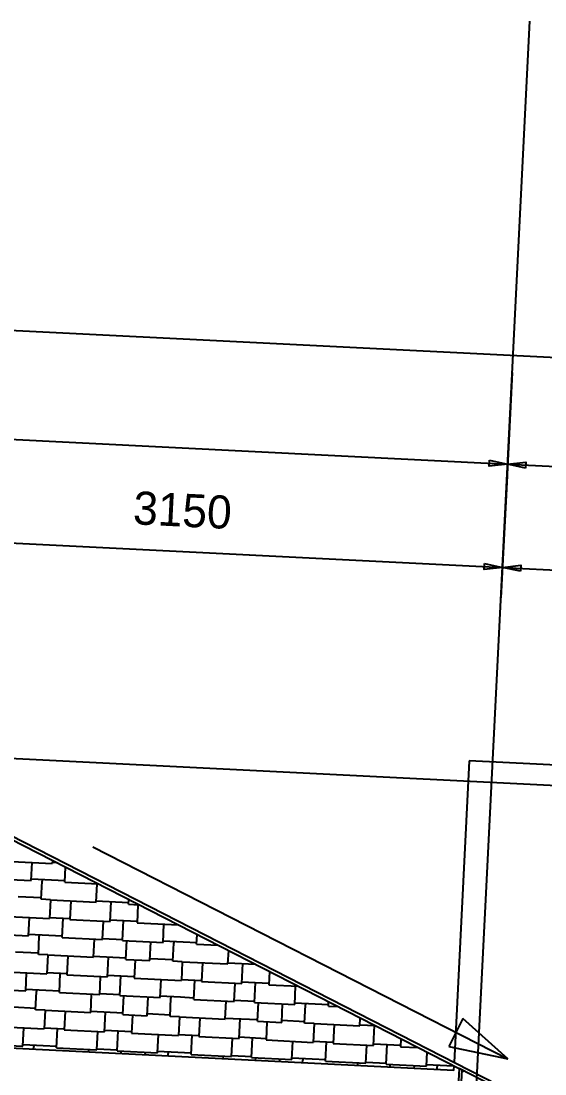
# Model space of a CAD drawing. Extents: x 549999 to 550212, y 1838161 to 1838467.
# Drawn here: x 550079.97 to 550082.54, y 1838243.96 to 1838249.13 of the extents above; entities that cross this region are included whole.
import ezdxf

# ---------------------------------------------------------------- set-up
doc = ezdxf.new("R2010")
doc.units = 0
for name, color, linetype in [('Level 14', 7, 'Continuous'), ('Level 18', 7, 'Continuous'), ('Level 20', 7, 'Continuous'), ('Level 24', 7, 'Continuous'), ('Level 37', 7, 'Continuous'), ('Level 4', 7, 'Continuous'), ('Level 42', 7, 'Continuous')]:
    doc.layers.add(name, color=color, linetype=linetype)

msp = doc.modelspace()

# ---------------------------------------------------------------- linework, layer by layer
at = {"layer": 'Level 14'}
msp.add_line((550082.1349, 1838243.9703), (550082.1441, 1838243.9786), dxfattribs=at)
at = {"layer": 'Level 18'}
for p, q in [((550081.821, 1838236.1904), (550082.4678, 1838249.1275)), ((550064.9521, 1838246.2601), (550092.4818, 1838244.8838))]:
    msp.add_line(p, q, dxfattribs=at)
at = {"layer": 'Level 20'}
for p, q in [((550069.5019, 1838248.1323), (550086.9801, 1838247.2585)), ((550082.3816, 1838247.4035), (550082.3517, 1838246.8043)), ((550082.3816, 1838247.4035), (550082.3517, 1838246.8043)), ((550073.7699, 1838247.3835), (550082.3591, 1838246.9541)), ((550082.3591, 1838246.9541), (550086.2543, 1838246.7594)), ((550082.3563, 1838246.8975), (550082.3264, 1838246.2983)), ((550082.3563, 1838246.8975), (550082.3264, 1838246.2983)), ((550079.1878, 1838246.6054), (550082.3338, 1838246.4481)), ((550082.3338, 1838246.4481), (550083.3326, 1838246.3982))]:
    msp.add_line(p, q, dxfattribs=at)
for points in [[(550082.2707, 1838246.9734), (550082.3591, 1838246.9541), (550082.2692, 1838246.9437)], [(550082.4476, 1838246.9348), (550082.3591, 1838246.9541), (550082.4491, 1838246.9645)], [(550082.2454, 1838246.4675), (550082.3338, 1838246.4481), (550082.2439, 1838246.4377)], [(550082.4223, 1838246.4288), (550082.3338, 1838246.4481), (550082.4238, 1838246.4585)]]:
    msp.add_lwpolyline(points, close=True, dxfattribs=at)
at = {"layer": 'Level 24'}
for p, q in [((550080.3245, 1838245.0779), (550082.3597, 1838244.0369)), ((550082.1402, 1838244.2351), (550082.0704, 1838244.0988)), ((550082.1402, 1838244.2351), (550082.0704, 1838244.0988)), ((550082.3597, 1838244.0369), (550082.1402, 1838244.2351)), ((550082.3597, 1838244.0369), (550082.1402, 1838244.2351)), ((550082.0704, 1838244.0988), (550082.3597, 1838244.0369)), ((550082.0704, 1838244.0988), (550082.3597, 1838244.0369))]:
    msp.add_line(p, q, dxfattribs=at)
at = {"layer": 'Level 37'}
for p, q in [((550079.3894, 1838245.3877), (550082.1209, 1838243.9905)), ((550083.1858, 1838243.4626), (550079.3902, 1838245.4041)), ((550082.0953, 1838243.9805), (550082.0965, 1838244.003))]:
    msp.add_line(p, q, dxfattribs=at)
at = {"layer": 'Level 4'}
for p, q in [((550082.1713, 1838245.4994), (550082.0973, 1838244.0194)), ((550083.4821, 1838245.4339), (550082.1713, 1838245.4994)), ((550082.0953, 1838243.9805), (550073.6858, 1838244.401)), ((550082.1209, 1838243.9905), (550082.0964, 1838243.5006)), ((550082.1114, 1838243.4999), (550082.1355, 1838243.983)), ((550082.2966, 1838243.9006), (550082.1209, 1838243.9905))]:
    msp.add_line(p, q, dxfattribs=at)
at = {"layer": 'Level 42'}
for p, q in [((550080.1273, 1838245.0102), (550080.1266, 1838244.9964)), ((550079.8958, 1838245.0079), (550080.1266, 1838244.9964)), ((550080.0232, 1838244.912), (550080.0277, 1838245.0013)), ((550080.1269, 1838245.0018), (550080.1457, 1838245.0008)), ((550080.1881, 1838244.9038), (550080.1918, 1838244.9772)), ((550079.8254, 1838244.9219), (550080.0232, 1838244.912)), ((550080.0237, 1838244.9201), (550080.1226, 1838244.9152)), ((550080.0715, 1838244.82), (550080.076, 1838244.9094)), ((550080.0764, 1838244.9175), (550080.076, 1838244.9094)), ((550080.1226, 1838244.9152), (550080.1885, 1838244.9119)), ((550080.1881, 1838244.9038), (550080.3515, 1838244.8956)), ((550080.342, 1838244.8065), (550080.3464, 1838244.8958)), ((550079.9598, 1838244.8338), (550080.072, 1838244.8282)), ((550080.1177, 1838244.8177), (550080.0715, 1838244.82)), ((550080.1177, 1838244.8177), (550080.1131, 1838244.7257)), ((550080.1177, 1838244.8177), (550080.342, 1838244.8065)), ((550080.2167, 1838244.8128), (550080.2121, 1838244.7208)), ((550080.3422, 1838244.8119), (550080.5005, 1838244.804)), ((550080.4099, 1838244.7109), (550080.4148, 1838244.8083)), ((550080.5001, 1838244.7959), (550080.5013, 1838244.819)), ((550080.5001, 1838244.7959), (550080.5514, 1838244.7933)), ((550080.5463, 1838244.7936), (550080.5418, 1838244.7043)), ((550079.8823, 1838244.7372), (550080.1131, 1838244.7257)), ((550080.0097, 1838244.6413), (550080.0142, 1838244.7307)), ((550080.1134, 1838244.7311), (550080.2123, 1838244.7262)), ((550080.1746, 1838244.6331), (550080.1793, 1838244.7278)), ((550080.2121, 1838244.7208), (550080.4099, 1838244.7109)), ((550080.3725, 1838244.6232), (550080.3769, 1838244.7125)), ((550080.4103, 1838244.719), (550080.5422, 1838244.7124)), ((550080.4714, 1838244.6183), (550080.4763, 1838244.7157)), ((550080.5418, 1838244.7043), (550080.7454, 1838244.6941)), ((550079.8118, 1838244.6512), (550080.0097, 1838244.6413)), ((550080.0101, 1838244.6495), (550080.1091, 1838244.6445)), ((550080.6693, 1838244.6084), (550080.6738, 1838244.6977)), ((550080.058, 1838244.5494), (550080.0625, 1838244.6387)), ((550080.0629, 1838244.6468), (550080.0625, 1838244.6387)), ((550080.1091, 1838244.6445), (550080.175, 1838244.6412)), ((550080.1746, 1838244.6331), (550080.3725, 1838244.6232)), ((550080.3284, 1838244.5359), (550080.3329, 1838244.6252)), ((550080.3728, 1838244.6286), (550080.4717, 1838244.6237)), ((550080.4714, 1838244.6183), (550080.6693, 1838244.6084)), ((550080.4866, 1838244.5252), (550080.4912, 1838244.6173)), ((550080.6053, 1838244.5193), (550080.6099, 1838244.6113)), ((550080.6697, 1838244.6165), (550080.7686, 1838244.6115)), ((550080.7176, 1838244.5164), (550080.7221, 1838244.6057)), ((550080.7225, 1838244.6138), (550080.7221, 1838244.6057)), ((550080.7686, 1838244.6115), (550080.8346, 1838244.6082)), ((550080.8342, 1838244.6001), (550080.8366, 1838244.6475)), ((550080.8342, 1838244.6001), (550080.9394, 1838244.5949)), ((550079.9463, 1838244.5631), (550080.0584, 1838244.5575)), ((550080.1042, 1838244.5471), (550080.058, 1838244.5494)), ((550080.1042, 1838244.5471), (550080.0996, 1838244.455)), ((550080.1042, 1838244.5471), (550080.3284, 1838244.5359)), ((550080.988, 1838244.5029), (550080.9913, 1838244.5683)), ((550080.2031, 1838244.5421), (550080.1985, 1838244.4501)), ((550080.3287, 1838244.5413), (550080.487, 1838244.5334)), ((550080.3964, 1838244.4402), (550080.4013, 1838244.5376)), ((550080.4866, 1838244.5252), (550080.6053, 1838244.5193)), ((550080.5328, 1838244.5229), (550080.5283, 1838244.4336)), ((550080.6059, 1838244.5301), (550080.718, 1838244.5245)), ((550080.7638, 1838244.5141), (550080.7176, 1838244.5164)), ((550080.7638, 1838244.5141), (550080.7592, 1838244.4221)), ((550080.7638, 1838244.5141), (550080.988, 1838244.5029)), ((550080.8627, 1838244.5091), (550080.8581, 1838244.4171)), ((550080.9883, 1838244.5083), (550081.1217, 1838244.5016)), ((550081.056, 1838244.4072), (550081.0608, 1838244.5047)), ((550079.8687, 1838244.4666), (550080.0996, 1838244.455)), ((550079.9962, 1838244.3707), (550080.0006, 1838244.46)), ((550080.0999, 1838244.4605), (550080.1988, 1838244.4555)), ((550080.1611, 1838244.3624), (550080.1658, 1838244.4572)), ((550080.1985, 1838244.4501), (550080.3964, 1838244.4402)), ((550080.359, 1838244.3525), (550080.3634, 1838244.4419)), ((550080.3968, 1838244.4483), (550080.5287, 1838244.4417)), ((550080.4579, 1838244.3476), (550080.4628, 1838244.445)), ((550081.1912, 1838244.4661), (550081.1879, 1838244.4006)), ((550080.5283, 1838244.4336), (550080.7592, 1838244.4221)), ((550080.6558, 1838244.3377), (550080.6602, 1838244.427)), ((550080.7594, 1838244.4275), (550080.8584, 1838244.4225)), ((550080.8207, 1838244.3294), (550080.8254, 1838244.4242)), ((550080.8581, 1838244.4171), (550081.056, 1838244.4072)), ((550081.0185, 1838244.3196), (550081.023, 1838244.4089)), ((550081.0564, 1838244.4153), (550081.1883, 1838244.4088)), ((550081.1175, 1838244.3146), (550081.1223, 1838244.412)), ((550081.1879, 1838244.4006), (550081.3333, 1838244.3934)), ((550081.3153, 1838244.3047), (550081.3198, 1838244.394)), ((550079.7983, 1838244.3806), (550079.9962, 1838244.3707)), ((550079.9966, 1838244.3788), (550080.0955, 1838244.3738)), ((550080.0445, 1838244.2787), (550080.0489, 1838244.368)), ((550080.0494, 1838244.3761), (550080.0489, 1838244.368)), ((550080.0955, 1838244.3738), (550080.1615, 1838244.3705)), ((550080.1611, 1838244.3624), (550080.359, 1838244.3525)), ((550080.3149, 1838244.2652), (550080.3194, 1838244.3545)), ((550080.3592, 1838244.3579), (550080.4582, 1838244.353)), ((550080.4579, 1838244.3476), (550080.6558, 1838244.3377)), ((550080.4731, 1838244.2546), (550080.4777, 1838244.3466)), ((550080.5918, 1838244.2486), (550080.5964, 1838244.3407)), ((550080.6562, 1838244.3458), (550080.7551, 1838244.3409)), ((550080.7089, 1838244.3432), (550080.7085, 1838244.3351)), ((550080.7551, 1838244.3409), (550080.8211, 1838244.3376)), ((550079.9328, 1838244.2924), (550080.0449, 1838244.2868)), ((550080.7041, 1838244.2457), (550080.7085, 1838244.3351)), ((550080.8207, 1838244.3294), (550081.0185, 1838244.3196)), ((550080.9745, 1838244.2322), (550080.979, 1838244.3215)), ((550081.0188, 1838244.325), (550081.1177, 1838244.32)), ((550081.1175, 1838244.3146), (550081.3153, 1838244.3047)), ((550081.1326, 1838244.2216), (550081.1373, 1838244.3136)), ((550081.2514, 1838244.2157), (550081.256, 1838244.3077)), ((550081.3157, 1838244.3128), (550081.4147, 1838244.3079)), ((550081.3636, 1838244.2128), (550081.3681, 1838244.3021)), ((550081.3685, 1838244.3102), (550081.3681, 1838244.3021)), ((550081.4147, 1838244.3079), (550081.4806, 1838244.3046)), ((550081.4802, 1838244.2965), (550081.4813, 1838244.3177)), ((550081.4802, 1838244.2965), (550081.5274, 1838244.2941)), ((550080.0907, 1838244.2764), (550080.0445, 1838244.2787)), ((550080.0907, 1838244.2764), (550080.0861, 1838244.1844)), ((550080.0907, 1838244.2764), (550080.3149, 1838244.2652)), ((550080.1896, 1838244.2715), (550080.185, 1838244.1794)), ((550080.3152, 1838244.2706), (550080.4735, 1838244.2627)), ((550080.3829, 1838244.1695), (550080.3877, 1838244.267)), ((550080.4731, 1838244.2546), (550080.5918, 1838244.2486)), ((550080.5192, 1838244.2523), (550080.5148, 1838244.1629)), ((550080.5923, 1838244.2595), (550080.7045, 1838244.2539)), ((550080.7502, 1838244.2434), (550080.7041, 1838244.2457)), ((550080.7502, 1838244.2434), (550080.7456, 1838244.1514)), ((550080.7502, 1838244.2434), (550080.9745, 1838244.2322)), ((550080.8492, 1838244.2385), (550080.8446, 1838244.1465)), ((550080.9748, 1838244.2376), (550081.1331, 1838244.2297)), ((550081.6341, 1838244.1992), (550081.636, 1838244.2385)), ((550079.8552, 1838244.1959), (550080.0861, 1838244.1844)), ((550079.9827, 1838244.1), (550079.9871, 1838244.1893)), ((550080.0863, 1838244.1898), (550080.1853, 1838244.1848)), ((550080.1475, 1838244.0918), (550080.1523, 1838244.1865)), ((550081.0424, 1838244.1366), (550081.0473, 1838244.234)), ((550081.1326, 1838244.2216), (550081.2514, 1838244.2157)), ((550081.1788, 1838244.2193), (550081.1744, 1838244.13)), ((550081.2519, 1838244.2265), (550081.364, 1838244.2209)), ((550081.4098, 1838244.2105), (550081.3636, 1838244.2128)), ((550081.4098, 1838244.2105), (550081.4052, 1838244.1184)), ((550081.4098, 1838244.2105), (550081.6341, 1838244.1992)), ((550081.5087, 1838244.2055), (550081.5041, 1838244.1135)), ((550081.6343, 1838244.2047), (550081.7096, 1838244.2009)), ((550081.702, 1838244.1036), (550081.7069, 1838244.201)), ((550080.185, 1838244.1794), (550080.3829, 1838244.1695)), ((550080.3454, 1838244.0819), (550080.3499, 1838244.1712)), ((550080.3833, 1838244.1777), (550080.5152, 1838244.1711)), ((550080.4444, 1838244.0769), (550080.4492, 1838244.1744)), ((550080.5148, 1838244.1629), (550080.7456, 1838244.1514)), ((550080.6422, 1838244.067), (550080.6467, 1838244.1563)), ((550080.7459, 1838244.1568), (550080.8448, 1838244.1519)), ((550080.8071, 1838244.0588), (550080.8119, 1838244.1535)), ((550080.8446, 1838244.1465), (550081.0424, 1838244.1366)), ((550081.005, 1838244.0489), (550081.0095, 1838244.1382)), ((550081.0428, 1838244.1447), (550081.1748, 1838244.1381)), ((550081.1039, 1838244.0439), (550081.1088, 1838244.1414)), ((550081.8359, 1838244.1363), (550081.8339, 1838244.097)), ((550079.7848, 1838244.1099), (550079.9827, 1838244.1)), ((550079.9831, 1838244.1081), (550080.082, 1838244.1032)), ((550080.0347, 1838244.0836), (550080.0354, 1838244.0974)), ((550080.0358, 1838244.1055), (550080.0354, 1838244.0974)), ((550080.082, 1838244.1032), (550080.148, 1838244.0999)), ((550080.1475, 1838244.0918), (550080.3454, 1838244.0819)), ((550080.3052, 1838244.07), (550080.3058, 1838244.0838)), ((550080.3457, 1838244.0873), (550080.4446, 1838244.0823)), ((550081.1744, 1838244.13), (550081.4052, 1838244.1184)), ((550081.3018, 1838244.0341), (550081.3063, 1838244.1234)), ((550081.4055, 1838244.1238), (550081.5044, 1838244.1189)), ((550081.4667, 1838244.0258), (550081.4714, 1838244.1205)), ((550081.5041, 1838244.1135), (550081.702, 1838244.1036)), ((550081.6646, 1838244.0159), (550081.669, 1838244.1052)), ((550081.7024, 1838244.1117), (550081.8343, 1838244.1051)), ((550081.7635, 1838244.011), (550081.7684, 1838244.1084)), ((550081.8339, 1838244.097), (550081.9213, 1838244.0926)), ((550080.4444, 1838244.0769), (550080.6422, 1838244.067)), ((550080.4635, 1838244.0621), (550080.4641, 1838244.0759)), ((550080.5822, 1838244.0562), (550080.5829, 1838244.07)), ((550080.6426, 1838244.0751), (550080.7416, 1838244.0702)), ((550080.6943, 1838244.0506), (550080.695, 1838244.0644)), ((550080.6954, 1838244.0725), (550080.695, 1838244.0644)), ((550080.7416, 1838244.0702), (550080.8075, 1838244.0669)), ((550080.8071, 1838244.0588), (550081.005, 1838244.0489)), ((550080.9647, 1838244.0371), (550080.9654, 1838244.0509)), ((550081.0053, 1838244.0543), (550081.1042, 1838244.0494)), ((550081.1039, 1838244.0439), (550081.3018, 1838244.0341)), ((550081.123, 1838244.0292), (550081.1237, 1838244.043)), ((550081.2418, 1838244.0232), (550081.2424, 1838244.037)), ((550081.3022, 1838244.0422), (550081.4011, 1838244.0372)), ((550081.3539, 1838244.0176), (550081.3546, 1838244.0314)), ((550081.355, 1838244.0395), (550081.3546, 1838244.0314)), ((550081.4011, 1838244.0372), (550081.4671, 1838244.0339)), ((550081.9614, 1838244.0011), (550081.9648, 1838244.0703)), ((550081.4667, 1838244.0258), (550081.6646, 1838244.0159)), ((550081.6243, 1838244.0041), (550081.625, 1838244.0179)), ((550081.6648, 1838244.0213), (550081.7638, 1838244.0164)), ((550081.7635, 1838244.011), (550081.9614, 1838244.0011)), ((550081.7826, 1838243.9962), (550081.7833, 1838244.01)), ((550081.9013, 1838243.9902), (550081.902, 1838244.004)), ((550081.9618, 1838244.0092), (550082.0607, 1838244.0043)), ((550082.0135, 1838243.9846), (550082.0141, 1838243.9984)), ((550082.0146, 1838244.0066), (550082.0141, 1838243.9984)), ((550082.0607, 1838244.0043), (550082.0961, 1838244.0025))]:
    msp.add_line(p, q, dxfattribs=at)

# ---------------------------------------------------------------- texts
at = {"layer": 'Level 20'}
msp.add_text('3150', height=0.16224, rotation=357.138, dxfattribs=at).set_placement((550080.52, 1838246.66))

doc.saveas('drawing.dxf')
